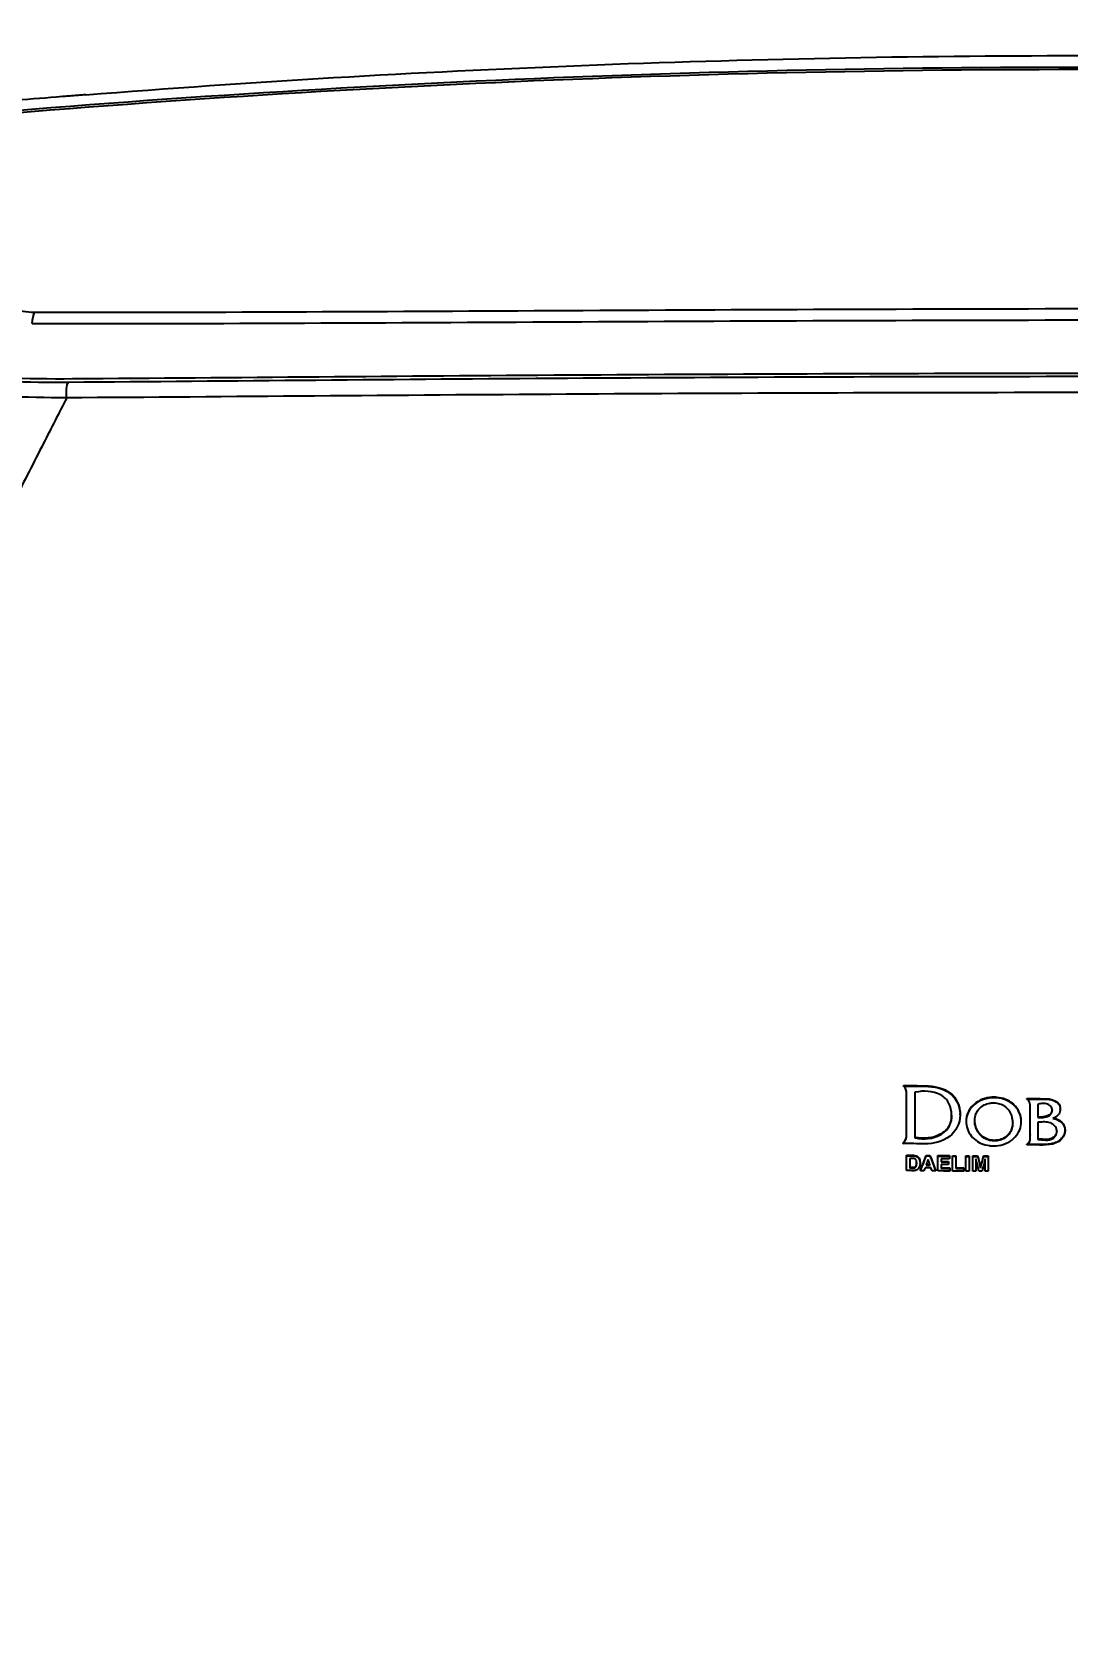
# Model space of a CAD drawing. Header units: millimetres. Extents: x 28 to 3046, y 8 to 3716.
# Drawn here: x 1030 to 1162.8, y 1173.6 to 1379.2 of the extents above; entities that cross this region are included whole.
import ezdxf

# ---------------------------------------------------------------- set-up
doc = ezdxf.new("R2010")
doc.units = ezdxf.units.MM
doc.layers.get('Defpoints').update_dxf_attribs({"linetype": 'CONTINUOUS'})
doc.layers.add('1LINE', color=7, linetype='CONTINUOUS')
doc.styles.add('Annotative', font='malgun.ttf')
doc.dimstyles.new('WOO', dxfattribs={"dimtxt": 20, "dimasz": 2, "dimexe": 1.25, "dimexo": 0.3, "dimgap": 1, "dimtad": 1, "dimdec": 1, "dimzin": 1, "dimdsep": 46, "dimtxsty": 'Annotative', "dimcen": 0, "dimclrd": 1, "dimclre": 1, "dimclrt": 2, "dimadec": 0, "dimazin": 0, "dimtfac": 1, "dimtdec": 1, "dimtofl": 0, "dimtmove": 0, "dimatfit": 3, "dimfxl": 0, "dimarcsym": 0})

# ---------------------------------------------------------------- blocks, each defined once
blk = doc.blocks.new('*D8')
at = {"layer": '1LINE', "color": 1, "lineweight": -2}
for p, q in [((895.29, 1316.34), (895.29, 1490.4)), ((897.29, 1489.15), (1361.9, 1489.15)), ((1363.9, 1161.27), (1363.9, 1490.4))]:
    blk.add_line(p, q, dxfattribs=at)
at = {"layer": '1LINE', "color": 1}
for points in [[(897.29, 1489.49), (897.29, 1488.82), (895.29, 1489.15)], [(1361.9, 1489.49), (1361.9, 1488.82), (1363.9, 1489.15)]]:
    blk.add_solid(points, dxfattribs=at)
at = {"layer": 'Defpoints', "color": 0}
for p in [(1363.9, 1489.15), (895.29, 1316.04), (1363.9, 1160.97)]:
    blk.add_point(p, dxfattribs=at)
at = {"layer": '1LINE', "color": 2, "insert": (1150.65, 1500.49), "char_height": 20, "attachment_point": 5, "style": 'Annotative'}
blk.add_mtext('468', dxfattribs=at)
blk = doc.blocks.new('*D9')
at = {"layer": '1LINE', "color": 1, "lineweight": -2}
for p, q in [((963.91, 1135.58), (963.91, 1435.87)), ((1363.9, 1161.27), (1363.9, 1435.87)), ((965.91, 1434.62), (1361.9, 1434.62))]:
    blk.add_line(p, q, dxfattribs=at)
at = {"layer": '1LINE', "color": 1}
for points in [[(965.91, 1434.96), (965.91, 1434.29), (963.91, 1434.62)], [(1361.9, 1434.96), (1361.9, 1434.29), (1363.9, 1434.62)]]:
    blk.add_solid(points, dxfattribs=at)
at = {"layer": 'Defpoints', "color": 0}
for p in [(1363.9, 1434.62), (1363.9, 1160.97), (963.91, 1135.28)]:
    blk.add_point(p, dxfattribs=at)
at = {"layer": '1LINE', "color": 2, "insert": (1160.69, 1445.96), "char_height": 20, "attachment_point": 5, "style": 'Annotative'}
blk.add_mtext('400', dxfattribs=at)

msp = doc.modelspace()

# ---------------------------------------------------------------- linework, layer by layer
at = {"layer": '1LINE', "linetype": 'Continuous'}
for p, q in [((1141.71, 1244.16), (1141.71, 1244.09)), ((1144.5, 1244.12), (1144.5, 1244.05)), ((1153.36, 1242.64), (1153.36, 1242.57)), ((1157.52, 1242.47), (1157.52, 1242.4)), ((1157.52, 1242.44), (1157.52, 1242.38)), ((1159.8, 1242.46), (1159.8, 1242.4)), ((1159.24, 1240.1), (1159.24, 1240.03)), ((1149.75, 1239.58), (1149.75, 1239.51)), ((1156.81, 1239.52), (1156.81, 1239.59)), ((1157.94, 1237.86), (1157.94, 1237.79)), ((1141.64, 1236.78), (1141.64, 1236.72)), ((1143.24, 1237.5), (1143.24, 1237.43)), ((1153.31, 1237.05), (1153.31, 1237.12)), ((1157.52, 1236.62), (1157.52, 1236.56)), ((1157.52, 1236.6), (1157.52, 1236.53)), ((1159.76, 1237.23), (1159.76, 1237.17)), ((1142.1, 1235.22), (1142.1, 1235.15)), ((1142.91, 1233.63), (1142.91, 1233.56)), ((1142.99, 1235.21), (1142.99, 1235.14)), ((1144.63, 1235.19), (1144.63, 1235.12)), ((1145.11, 1235.18), (1145.11, 1235.11)), ((1146.11, 1235.17), (1146.11, 1235.1)), ((1147.5, 1234.42), (1147.5, 1234.35)), ((1147.59, 1235.16), (1147.59, 1235.09)), ((1147.64, 1233.59), (1147.64, 1233.52)), ((1148, 1235.15), (1148, 1235.09)), ((1148.43, 1235.15), (1148.43, 1235.08)), ((1149.45, 1233.58), (1149.45, 1233.51)), ((1149.71, 1235.14), (1149.71, 1235.07)), ((1150.13, 1235.14), (1150.13, 1235.07)), ((1150.6, 1235.07), (1150.6, 1235.15)), ((1151.22, 1235.07), (1151.22, 1235.14)), ((1151.59, 1233.57), (1151.6, 1233.64)), ((1151.97, 1235.07), (1151.97, 1235.14)), ((1152.58, 1235.06), (1152.58, 1235.14)), ((1142.1, 1233.31), (1142.1, 1233.24)), ((1143.89, 1233.29), (1143.89, 1233.22)), ((1145.84, 1233.27), (1145.84, 1233.2)), ((1146.11, 1233.26), (1146.11, 1233.2)), ((1148, 1233.25), (1148, 1233.18)), ((1149.71, 1233.23), (1149.71, 1233.16)), ((1151, 1233.17), (1151, 1233.24)), ((1152.58, 1233.16), (1152.58, 1233.23))]:
    msp.add_line(p, q, dxfattribs=at)
for points, degree in [([(1164.11, 1376.13), (1121.66, 1376.13), (1079.22, 1374.45), (1036.9, 1371.11)], 3), ([(1005.19, 1366.83), (1057.79, 1371.87), (1110.93, 1374.42), (1164.11, 1374.42)], 3), ([(1164.11, 1374.66), (1110.96, 1374.66), (1057.85, 1372.12), (1005.27, 1367.1)], 3), ([(1036.9, 1371.11), (1036.9, 1371.12), (1036.9, 1371.13), (1036.9, 1371.14)], 3), ([(1030.02, 1341.84), (1030.06, 1342.45), (1030.19, 1342.98), (1030.35, 1343.25)], 3), ([(1035.2, 1334.72), (1029.32, 1334.68), (1023.7, 1334.89), (1018.36, 1335.39)], 3), ([(1034.46, 1332.3), (1034.35, 1333.02), (1034.45, 1334), (1034.67, 1334.32)], 3), ([(1141.71, 1244.16), (1142.64, 1244.14), (1143.57, 1244.13), (1144.5, 1244.12)], 3), ([(1141.71, 1244.09), (1142.64, 1244.08), (1143.57, 1244.06), (1144.5, 1244.05)], 3), ([(1142.1, 1238.29), (1142.1, 1239.77), (1142.1, 1241.25), (1142.1, 1242.72)], 3), ([(1142.1, 1238.22), (1142.1, 1239.7), (1142.1, 1241.18), (1142.1, 1242.66)], 3), ([(1143.23, 1243.29), (1143.22, 1243.29), (1143.2, 1243.29), (1143.18, 1243.28)], 3), ([(1143.18, 1243.28), (1143.18, 1241.34), (1143.18, 1239.39), (1143.18, 1237.44)], 3), ([(1157.52, 1242.47), (1158.28, 1242.47), (1159.04, 1242.47), (1159.8, 1242.46)], 3), ([(1157.52, 1242.44), (1157.52, 1242.45), (1157.52, 1242.46), (1157.52, 1242.47)], 3), ([(1157.52, 1242.38), (1157.52, 1242.38), (1157.52, 1242.39), (1157.52, 1242.4)], 3), ([(1157.52, 1242.4), (1158.28, 1242.4), (1159.04, 1242.4), (1159.8, 1242.4)], 3), ([(1159.57, 1241.84), (1159.36, 1241.82), (1159.14, 1241.8), (1158.93, 1241.78)], 3), ([(1148.98, 1240.38), (1148.98, 1240.57)], 1), ([(1157.94, 1237.86), (1157.94, 1238.98), (1157.94, 1240.1), (1157.94, 1241.22)], 3), ([(1157.94, 1237.79), (1157.94, 1238.91), (1157.94, 1240.03), (1157.94, 1241.15)], 3), ([(1158.93, 1241.78), (1158.93, 1241.2), (1158.93, 1240.62), (1158.93, 1240.03)], 3), ([(1159.24, 1240.1), (1159.14, 1240.1), (1159.03, 1240.1), (1158.93, 1240.1)], 3), ([(1158.93, 1240.03), (1159.03, 1240.03), (1159.14, 1240.03), (1159.24, 1240.03)], 3), ([(1161.81, 1241.08), (1161.81, 1241.18)], 1), ([(1142.1, 1238.22), (1142.1, 1238.24), (1142.1, 1238.27), (1142.1, 1238.29)], 3), ([(1159.6, 1239.48), (1159.38, 1239.47), (1159.15, 1239.46), (1158.93, 1239.44)], 3), ([(1158.93, 1239.44), (1158.93, 1238.71), (1158.93, 1237.97), (1158.93, 1237.24)], 3), ([(1144.44, 1236.68), (1143.5, 1236.69), (1142.57, 1236.7), (1141.64, 1236.72)], 3), ([(1143.24, 1237.5), (1143.22, 1237.5), (1143.2, 1237.5), (1143.18, 1237.51)], 3), ([(1143.18, 1237.44), (1143.2, 1237.43), (1143.22, 1237.43), (1143.24, 1237.43)], 3), ([(1157.52, 1236.6), (1157.52, 1236.61), (1157.52, 1236.61), (1157.52, 1236.62)], 3), ([(1159.15, 1236.59), (1158.61, 1236.59), (1158.06, 1236.59), (1157.52, 1236.6)], 3), ([(1157.52, 1236.53), (1157.52, 1236.54), (1157.52, 1236.55), (1157.52, 1236.56)], 3), ([(1159.15, 1236.52), (1158.61, 1236.53), (1158.06, 1236.53), (1157.52, 1236.53)], 3), ([(1159.76, 1237.23), (1159.48, 1237.26), (1159.21, 1237.28), (1158.93, 1237.31)], 3), ([(1158.93, 1237.24), (1159.21, 1237.21), (1159.48, 1237.19), (1159.76, 1237.17)], 3), ([(1142.1, 1235.22), (1142.4, 1235.21), (1142.69, 1235.21), (1142.99, 1235.21)], 3), ([(1142.1, 1233.31), (1142.1, 1233.94), (1142.1, 1234.58), (1142.1, 1235.22)], 3), ([(1142.1, 1233.24), (1142.1, 1233.88), (1142.1, 1234.51), (1142.1, 1235.15)], 3), ([(1142.1, 1235.15), (1142.4, 1235.14), (1142.69, 1235.14), (1142.99, 1235.14)], 3), ([(1142.91, 1234.81), (1142.78, 1234.81), (1142.65, 1234.81), (1142.52, 1234.81)], 3), ([(1142.52, 1234.81), (1142.52, 1234.4), (1142.52, 1233.98), (1142.52, 1233.56)], 3), ([(1142.91, 1233.63), (1142.78, 1233.63), (1142.65, 1233.63), (1142.52, 1233.63)], 3), ([(1143.83, 1234.31), (1143.83, 1234.36), (1143.83, 1234.41)], 2), ([(1143.89, 1233.29), (1144.14, 1233.92), (1144.38, 1234.55), (1144.63, 1235.19)], 3), ([(1143.89, 1233.22), (1144.14, 1233.85), (1144.38, 1234.49), (1144.63, 1235.12)], 3), ([(1144.48, 1233.61), (1144.44, 1233.48), (1144.39, 1233.34), (1144.34, 1233.21)], 3), ([(1145.24, 1233.6), (1144.98, 1233.6), (1144.73, 1233.6), (1144.48, 1233.61)], 3), ([(1144.86, 1234.68), (1144.78, 1234.43), (1144.69, 1234.18), (1144.6, 1233.93)], 3), ([(1144.6, 1233.93), (1144.77, 1233.93), (1144.95, 1233.93), (1145.12, 1233.93)], 3), ([(1145.1, 1234), (1144.94, 1234), (1144.78, 1234), (1144.62, 1234)], 3), ([(1144.63, 1235.19), (1144.79, 1235.19), (1144.95, 1235.18), (1145.11, 1235.18)], 3), ([(1144.63, 1235.12), (1144.79, 1235.12), (1144.95, 1235.12), (1145.11, 1235.11)], 3), ([(1145.12, 1233.93), (1145.04, 1234.18), (1144.95, 1234.43), (1144.86, 1234.68)], 3), ([(1145.11, 1235.18), (1145.35, 1234.54), (1145.59, 1233.91), (1145.84, 1233.27)], 3), ([(1145.11, 1235.11), (1145.35, 1234.48), (1145.59, 1233.84), (1145.84, 1233.2)], 3), ([(1145.37, 1233.2), (1145.33, 1233.33), (1145.28, 1233.47), (1145.24, 1233.6)], 3), ([(1146.11, 1235.17), (1146.6, 1235.17), (1147.1, 1235.16), (1147.59, 1235.16)], 3), ([(1146.11, 1233.26), (1146.11, 1233.9), (1146.11, 1234.54), (1146.11, 1235.17)], 3), ([(1146.11, 1235.1), (1146.6, 1235.1), (1147.1, 1235.09), (1147.59, 1235.09)], 3), ([(1146.11, 1233.2), (1146.11, 1233.83), (1146.11, 1234.47), (1146.11, 1235.1)], 3), ([(1147.59, 1234.75), (1147.24, 1234.75), (1146.88, 1234.76), (1146.53, 1234.76)], 3), ([(1146.53, 1234.76), (1146.53, 1234.63), (1146.53, 1234.49), (1146.53, 1234.36)], 3), ([(1146.53, 1234.43), (1146.85, 1234.42), (1147.18, 1234.42), (1147.5, 1234.42)], 3), ([(1146.53, 1234.36), (1146.85, 1234.36), (1147.18, 1234.35), (1147.5, 1234.35)], 3), ([(1147.5, 1234.02), (1147.18, 1234.02), (1146.85, 1234.03), (1146.53, 1234.03)], 3), ([(1146.53, 1234.03), (1146.53, 1233.86), (1146.53, 1233.7), (1146.53, 1233.53)], 3), ([(1146.53, 1233.6), (1146.9, 1233.6), (1147.27, 1233.6), (1147.64, 1233.59)], 3), ([(1147.5, 1234.35), (1147.5, 1234.24), (1147.5, 1234.13), (1147.5, 1234.02)], 3), ([(1147.59, 1235.09), (1147.59, 1234.98), (1147.59, 1234.86), (1147.59, 1234.75)], 3), ([(1148, 1235.15), (1148.15, 1235.15), (1148.29, 1235.15), (1148.43, 1235.15)], 3), ([(1148, 1233.25), (1148, 1233.88), (1148, 1234.52), (1148, 1235.15)], 3), ([(1148, 1235.09), (1148.15, 1235.08), (1148.29, 1235.08), (1148.43, 1235.08)], 3), ([(1148, 1233.18), (1148, 1233.81), (1148, 1234.45), (1148, 1235.09)], 3), ([(1148.43, 1235.08), (1148.43, 1234.56), (1148.43, 1234.04), (1148.43, 1233.52)], 3), ([(1148.43, 1233.59), (1148.77, 1233.58), (1149.11, 1233.58), (1149.45, 1233.58)], 3), ([(1149.71, 1235.14), (1149.85, 1235.14), (1149.99, 1235.14), (1150.13, 1235.14)], 3), ([(1149.71, 1233.23), (1149.71, 1233.87), (1149.71, 1234.51), (1149.71, 1235.14)], 3), ([(1149.71, 1235.07), (1149.85, 1235.07), (1149.99, 1235.07), (1150.13, 1235.07)], 3), ([(1149.71, 1233.16), (1149.71, 1233.8), (1149.71, 1234.44), (1149.71, 1235.07)], 3), ([(1150.13, 1235.07), (1150.13, 1234.43), (1150.13, 1233.8), (1150.13, 1233.16)], 3), ([(1150.6, 1235.15), (1150.81, 1235.15), (1151.02, 1235.15), (1151.22, 1235.14)], 3), ([(1150.6, 1235.07), (1150.81, 1235.07), (1151.01, 1235.07), (1151.22, 1235.07)], 3), ([(1150.61, 1233.17), (1150.61, 1233.8), (1150.6, 1234.44), (1150.6, 1235.07)], 3), ([(1151.38, 1233.16), (1151.25, 1233.7), (1151.12, 1234.23), (1150.99, 1234.77)], 3), ([(1150.99, 1234.77), (1150.99, 1234.23), (1150.99, 1233.7), (1151, 1233.17)], 3), ([(1150.99, 1234.76), (1150.99, 1234.25), (1151, 1233.75), (1151, 1233.24)], 3), ([(1151.22, 1235.14), (1151.35, 1234.64), (1151.47, 1234.14), (1151.6, 1233.64)], 3), ([(1151.22, 1235.07), (1151.35, 1234.57), (1151.47, 1234.07), (1151.59, 1233.57)], 3), ([(1151.59, 1233.57), (1151.72, 1234.07), (1151.84, 1234.57), (1151.97, 1235.07)], 3), ([(1151.6, 1233.64), (1151.72, 1234.14), (1151.85, 1234.64), (1151.97, 1235.14)], 3), ([(1152.19, 1234.76), (1152.06, 1234.23), (1151.93, 1233.69), (1151.8, 1233.16)], 3), ([(1151.97, 1235.14), (1152.17, 1235.14), (1152.38, 1235.14), (1152.58, 1235.14)], 3), ([(1151.97, 1235.07), (1152.17, 1235.07), (1152.38, 1235.06), (1152.58, 1235.06)], 3), ([(1152.2, 1233.16), (1152.19, 1233.69), (1152.19, 1234.23), (1152.19, 1234.76)], 3), ([(1152.58, 1235.14), (1152.58, 1234.5), (1152.58, 1233.87), (1152.58, 1233.23)], 3), ([(1152.58, 1235.06), (1152.58, 1234.43), (1152.58, 1233.79), (1152.58, 1233.16)], 3), ([(1142.99, 1233.23), (1142.69, 1233.23), (1142.4, 1233.24), (1142.1, 1233.24)], 3), ([(1142.52, 1233.56), (1142.65, 1233.56), (1142.78, 1233.56), (1142.91, 1233.56)], 3), ([(1144.34, 1233.21), (1144.19, 1233.21), (1144.04, 1233.22), (1143.89, 1233.22)], 3), ([(1145.84, 1233.2), (1145.68, 1233.2), (1145.53, 1233.2), (1145.37, 1233.2)], 3), ([(1147.64, 1233.18), (1147.13, 1233.19), (1146.62, 1233.19), (1146.11, 1233.2)], 3), ([(1146.53, 1233.53), (1146.9, 1233.53), (1147.27, 1233.53), (1147.64, 1233.52)], 3), ([(1147.64, 1233.52), (1147.64, 1233.41), (1147.64, 1233.3), (1147.64, 1233.18)], 3), ([(1149.45, 1233.17), (1148.97, 1233.17), (1148.49, 1233.17), (1148, 1233.18)], 3), ([(1148.43, 1233.52), (1148.77, 1233.51), (1149.11, 1233.51), (1149.45, 1233.51)], 3), ([(1149.45, 1233.51), (1149.45, 1233.39), (1149.45, 1233.28), (1149.45, 1233.17)], 3), ([(1150.13, 1233.16), (1149.99, 1233.16), (1149.85, 1233.16), (1149.71, 1233.16)], 3), ([(1151, 1233.17), (1150.87, 1233.17), (1150.74, 1233.17), (1150.61, 1233.17)], 3), ([(1151.8, 1233.16), (1151.66, 1233.16), (1151.52, 1233.16), (1151.38, 1233.16)], 3), ([(1152.58, 1233.16), (1152.45, 1233.16), (1152.32, 1233.16), (1152.2, 1233.16)], 3)]:
    msp.add_open_spline(points, degree=degree, dxfattribs=at)
for points, knots in [([(1033.9, 1370.91), (1031.93, 1370.76), (1029.97, 1370.59), (1024.58, 1370.14), (1021.14, 1369.84), (1017.05, 1369.46), (1016.38, 1369.4), (1013.13, 1369.1), (1010.53, 1368.86), (1007.28, 1368.54), (1006.62, 1368.48), (1005.53, 1368.37), (1005.11, 1368.33), (1004.69, 1368.29)], [0, 0, 0, 0, 0.201423, 0.201423, 0.553955, 0.553955, 0.622158, 0.622158, 0.888489, 0.888489, 0.956692, 0.956692, 1, 1, 1, 1]), ([(1036.9, 1371.14), (1036.9, 1371.14), (1036.89, 1371.14), (1036.84, 1371.14), (1036.74, 1371.13), (1036.51, 1371.12), (1036.4, 1371.11), (1036.07, 1371.08), (1035.81, 1371.06), (1035.25, 1371.02), (1034.93, 1371), (1034.37, 1370.95), (1034.13, 1370.93), (1033.9, 1370.91)], [0, 0, 0, 0, 0.071659, 0.071659, 0.285794, 0.285794, 0.41766, 0.41766, 0.632946, 0.632946, 0.848239, 0.848239, 1, 1, 1, 1]), ([(1164.12, 852.57), (1160.31, 852.64), (1152.95, 852.77), (1142.35, 853.9), (1130.63, 855.85), (1117.04, 859.26), (1101.25, 864.91), (1083.35, 873.61), (1068.59, 883.66), (1056.99, 893.58), (1046.66, 903.37), (1030.97, 920.4), (1015.73, 941.4), (1003.23, 962.99), (994.67, 980.27), (987.52, 997.42), (982.41, 1011.98), (978.94, 1023.19), (976.48, 1031.99), (974.18, 1041.14), (970.17, 1059.47), (967.52, 1078.27), (966.04, 1096.85), (965.31, 1109.28), (964.85, 1124.89), (964.86, 1143.66), (965.29, 1163.06), (965.94, 1181.75), (967.01, 1206.65), (968.94, 1237.13), (972.07, 1267.89), (975.44, 1292.31), (978.44, 1310.7), (981.27, 1325.91), (983.56, 1337.36), (984.69, 1342.7), (985.19, 1345.07)], [0, 0, 0, 0, 0.018946, 0.036614, 0.053001, 0.078065, 0.106249, 0.136388, 0.176904, 0.194704, 0.212376, 0.247738, 0.30991, 0.340983, 0.371843, 0.405858, 0.433404, 0.448643, 0.464291, 0.478876, 0.49559, 0.55773, 0.57326, 0.588809, 0.62002, 0.651428, 0.682817, 0.717371, 0.745505, 0.808517, 0.872207, 0.904588, 0.937476, 0.970643, 0.986922, 1, 1, 1, 1]), ([(988.17, 1345.15), (989.95, 1343.1), (992.44, 1341.4), (998.67, 1338.55), (1002.37, 1337.44), (1010.54, 1335.74), (1015.06, 1335.16), (1024.5, 1334.43), (1029.5, 1334.28), (1034.67, 1334.32)], [0, 0, 0, 0, 0.25, 0.25, 0.5, 0.5, 0.75, 0.75, 1, 1, 1, 1]), ([(1030.35, 1343.25), (1029.3, 1343.25), (1028.4, 1343.42), (1027, 1343.97), (1026.51, 1344.34), (1026.42, 1344.79)], [0, 0, 0, 0, 0.5, 0.5, 1, 1, 1, 1]), ([(1034.46, 1332.3), (1029.18, 1332.31), (1024.06, 1332.52), (1014.41, 1333.37), (1009.8, 1334.03), (1001.47, 1335.86), (997.71, 1337.05), (991.36, 1340.03), (988.83, 1341.79), (987.02, 1343.89)], [0, 0, 0, 0, 0.25, 0.25, 0.5, 0.5, 0.75, 0.75, 1, 1, 1, 1]), ([(1164.11, 1343.7), (1141.46, 1343.67), (1118.86, 1343.57), (1074.08, 1343.34), (1051.98, 1343.2), (1030.35, 1343.25)], [0, 0, 0, 0, 0.5, 0.5, 1, 1, 1, 1]), ([(1030.02, 1341.84), (1051.7, 1341.79), (1073.84, 1341.93), (1118.74, 1342.16), (1141.4, 1342.26), (1164.11, 1342.29)], [0, 0, 0, 0, 0.5, 0.5, 1, 1, 1, 1]), ([(980.34, 1334.92), (976.31, 1311.75), (973.07, 1288.28), (968.21, 1240.75), (966.55, 1216.71), (964.94, 1180.4), (964.5, 1168.27), (963.91, 1143.94), (963.78, 1131.75), (964.31, 1107.31), (964.97, 1095.07), (967.48, 1070.55), (969.32, 1058.32), (976.91, 1022), (984.73, 998.28), (1000.47, 964.88), (1006.4, 954.07), (1019.8, 933.18), (1027.15, 923.27), (1039.18, 909.3), (1043.35, 904.79), (1052.05, 896.07), (1056.56, 891.86), (1070.86, 879.88), (1081.31, 873.02), (1103.67, 862.07), (1115.5, 857.91), (1139.46, 852.4), (1151.67, 851.01), (1164.12, 851.02)], [0, 0, 0, 0, 0.125, 0.125, 0.25, 0.25, 0.3125, 0.3125, 0.375, 0.375, 0.4375, 0.4375, 0.5, 0.5, 0.625, 0.625, 0.6875, 0.6875, 0.75, 0.75, 0.78125, 0.78125, 0.8125, 0.8125, 0.875, 0.875, 0.9375, 0.9375, 1, 1, 1, 1]), ([(1034.67, 1334.32), (1055.65, 1334.48), (1076.97, 1334.7), (1120.3, 1334.97), (1142.18, 1335.06), (1164.12, 1335.06)], [0, 0, 0, 0, 0.5, 0.5, 1, 1, 1, 1]), ([(1164.12, 1335.42), (1142.27, 1335.42), (1120.48, 1335.34), (1077.33, 1335.07), (1056.1, 1334.86), (1035.2, 1334.72)], [0, 0, 0, 0, 0.5, 0.5, 1, 1, 1, 1]), ([(1034.46, 1332.3), (1033.47, 1330.37), (1031.24, 1326.01), (1026.5, 1316.7), (1017.91, 1299.3), (1006.68, 1273.71), (995.18, 1241.63), (985.9, 1208.11), (979, 1172.97), (973.96, 1136.67), (972.69, 1105.55), (974.63, 1080.66), (976.99, 1062.07), (980.48, 1043.54), (985.14, 1025.14), (990.73, 1007.06), (999.69, 983.25), (1013.49, 954.86), (1031.16, 928.6), (1045.31, 911.92), (1054.03, 902.81), (1063.07, 893.97), (1075.17, 883.81), (1091.14, 873.6), (1105.43, 866.84), (1117.33, 862.47), (1127.48, 859.41), (1138.83, 856.86), (1151.41, 855.02), (1159.87, 854.66), (1164.12, 854.47)], [0, 0, 0, 0, 0.012507, 0.028169, 0.059983, 0.123214, 0.185248, 0.247141, 0.309619, 0.372607, 0.435239, 0.466362, 0.497482, 0.528744, 0.560227, 0.591849, 0.622902, 0.686811, 0.748464, 0.7798, 0.795457, 0.811186, 0.842678, 0.873857, 0.905195, 0.921072, 0.936872, 0.957903, 0.978899, 1, 1, 1, 1]), ([(1164.12, 1332.97), (1142.14, 1332.97), (1120.23, 1332.89), (1076.83, 1332.63), (1055.48, 1332.43), (1034.46, 1332.3)], [0, 0, 0, 0, 0.5, 0.5, 1, 1, 1, 1]), ([(1142.1, 1242.66), (1142.1, 1242.84), (1142.11, 1243.03), (1142.08, 1243.41), (1142.05, 1243.6), (1141.94, 1243.85), (1141.89, 1243.92), (1141.8, 1244.02), (1141.75, 1244.06), (1141.71, 1244.09)], [0, 0, 0, 0, 0.3674, 0.3674, 0.741569, 0.741569, 0.896601, 0.896601, 1, 1, 1, 1]), ([(1144.5, 1244.05), (1145.63, 1244.04), (1146.78, 1243.8), (1148.56, 1242.47), (1148.99, 1241.4), (1148.96, 1239.31), (1148.47, 1238.28), (1146.72, 1236.95), (1145.57, 1236.67), (1144.44, 1236.68)], [0, 0, 0, 0, 0.25, 0.25, 0.5, 0.5, 0.75, 0.75, 1, 1, 1, 1]), ([(1144.5, 1244.12), (1145.63, 1244.11), (1146.78, 1243.87), (1148.54, 1242.55), (1148.97, 1241.51), (1148.98, 1240.5)], [0, 0, 0, 0, 0.505876, 0.505876, 1, 1, 1, 1]), ([(1143.24, 1237.43), (1144.32, 1237.21), (1145.48, 1237.32), (1146.9, 1238.07), (1147.31, 1238.45), (1147.8, 1239.35), (1147.89, 1239.86), (1147.87, 1240.88), (1147.78, 1241.39), (1147.31, 1242.32), (1146.92, 1242.71), (1145.47, 1243.48), (1144.31, 1243.51), (1143.23, 1243.29)], [0, 0, 0, 0, 0.25, 0.25, 0.375, 0.375, 0.5, 0.5, 0.625, 0.625, 0.75, 0.75, 1, 1, 1, 1]), ([(1153.36, 1242.57), (1152.94, 1242.58), (1152.52, 1242.53), (1151.73, 1242.3), (1151.35, 1242.12), (1150.71, 1241.66), (1150.44, 1241.38), (1150.03, 1240.77), (1149.88, 1240.44), (1149.74, 1239.76), (1149.73, 1239.42), (1149.83, 1238.76), (1149.94, 1238.43), (1150.27, 1237.82), (1150.5, 1237.54), (1151.03, 1237.07), (1151.34, 1236.88), (1152.01, 1236.59), (1152.37, 1236.49), (1152.92, 1236.42), (1153.09, 1236.41), (1153.26, 1236.4)], [0, 0, 0, 0, 0.115378, 0.115378, 0.231104, 0.231104, 0.341418, 0.341418, 0.44667, 0.44667, 0.546926, 0.546926, 0.646641, 0.646641, 0.748851, 0.748851, 0.84894, 0.84894, 0.952649, 0.952649, 1, 1, 1, 1]), ([(1153.36, 1242.64), (1152.94, 1242.65), (1152.52, 1242.6), (1151.73, 1242.37), (1151.35, 1242.19), (1150.71, 1241.73), (1150.44, 1241.45), (1150.03, 1240.84), (1149.88, 1240.51), (1149.77, 1239.97), (1149.75, 1239.78), (1149.75, 1239.59)], [0, 0, 0, 0, 0.22908, 0.22908, 0.458849, 0.458849, 0.677875, 0.677875, 0.886849, 0.886849, 1, 1, 1, 1]), ([(1153.31, 1237.05), (1153.06, 1237.05), (1152.8, 1237.09), (1152.32, 1237.25), (1152.09, 1237.37), (1151.69, 1237.66), (1151.51, 1237.84), (1151.21, 1238.25), (1151.08, 1238.5), (1150.89, 1239.05), (1150.84, 1239.35), (1150.85, 1239.97), (1150.91, 1240.29), (1151.13, 1240.81), (1151.27, 1241.02), (1151.61, 1241.38), (1151.82, 1241.54), (1152.26, 1241.77), (1152.5, 1241.84), (1152.92, 1241.92), (1153.11, 1241.93), (1153.29, 1241.93)], [0, 0, 0, 0, 0.095315, 0.095315, 0.190864, 0.190864, 0.285274, 0.285274, 0.393687, 0.393687, 0.515199, 0.515199, 0.643675, 0.643675, 0.740954, 0.740954, 0.838742, 0.838742, 0.931366, 0.931366, 1, 1, 1, 1]), ([(1153.26, 1236.4), (1153.68, 1236.4), (1154.11, 1236.47), (1154.9, 1236.72), (1155.29, 1236.91), (1155.92, 1237.4), (1156.18, 1237.69), (1156.56, 1238.31), (1156.69, 1238.65), (1156.82, 1239.32), (1156.82, 1239.68), (1156.7, 1240.35), (1156.57, 1240.68), (1156.22, 1241.26), (1155.99, 1241.53), (1155.45, 1241.98), (1155.13, 1242.17), (1154.45, 1242.44), (1154.08, 1242.53), (1153.59, 1242.57), (1153.47, 1242.57), (1153.36, 1242.57)], [0, 0, 0, 0, 0.11815, 0.11815, 0.236578, 0.236578, 0.348788, 0.348788, 0.453288, 0.453288, 0.557651, 0.557651, 0.659437, 0.659437, 0.760644, 0.760644, 0.863014, 0.863014, 0.967801, 0.967801, 1, 1, 1, 1]), ([(1153.29, 1241.93), (1153.54, 1241.93), (1153.8, 1241.89), (1154.28, 1241.74), (1154.5, 1241.62), (1154.89, 1241.33), (1155.06, 1241.16), (1155.35, 1240.76), (1155.47, 1240.53), (1155.65, 1240), (1155.7, 1239.7), (1155.71, 1239.06), (1155.65, 1238.72), (1155.44, 1238.18), (1155.31, 1237.97), (1154.98, 1237.61), (1154.77, 1237.45), (1154.34, 1237.22), (1154.11, 1237.14), (1153.68, 1237.06), (1153.5, 1237.05), (1153.31, 1237.05)], [0, 0, 0, 0, 0.095016, 0.095016, 0.190531, 0.190531, 0.281745, 0.281745, 0.385332, 0.385332, 0.506884, 0.506884, 0.644648, 0.644648, 0.741284, 0.741284, 0.838443, 0.838443, 0.930309, 0.930309, 1, 1, 1, 1]), ([(1156.81, 1239.58), (1156.81, 1239.75), (1156.79, 1239.92), (1156.7, 1240.42), (1156.57, 1240.75), (1156.22, 1241.33), (1155.99, 1241.6), (1155.45, 1242.05), (1155.13, 1242.24), (1154.45, 1242.51), (1154.08, 1242.59), (1153.59, 1242.64), (1153.47, 1242.64), (1153.36, 1242.64)], [0, 0, 0, 0, 0.103504, 0.103504, 0.309792, 0.309792, 0.514904, 0.514904, 0.722374, 0.722374, 0.934743, 0.934743, 1, 1, 1, 1]), ([(1157.94, 1241.15), (1157.94, 1241.33), (1157.95, 1241.5), (1157.93, 1241.79), (1157.91, 1241.9), (1157.85, 1242.07), (1157.82, 1242.14), (1157.74, 1242.24), (1157.7, 1242.28), (1157.61, 1242.34), (1157.57, 1242.36), (1157.52, 1242.38)], [0, 0, 0, 0, 0.385661, 0.385661, 0.629022, 0.629022, 0.778278, 0.778278, 0.902066, 0.902066, 1, 1, 1, 1]), ([(1159.24, 1240.03), (1159.51, 1240.03), (1159.77, 1240.06), (1160.13, 1240.17), (1160.25, 1240.22), (1160.45, 1240.34), (1160.54, 1240.41), (1160.67, 1240.57), (1160.71, 1240.65), (1160.76, 1240.8), (1160.77, 1240.89), (1160.76, 1241.06), (1160.75, 1241.16), (1160.68, 1241.34), (1160.62, 1241.43), (1160.49, 1241.57), (1160.42, 1241.63), (1160.24, 1241.74), (1160.14, 1241.78), (1159.92, 1241.84), (1159.79, 1241.85), (1159.63, 1241.85), (1159.6, 1241.85), (1159.57, 1241.84)], [0, 0, 0, 0, 0.210245, 0.210245, 0.306141, 0.306141, 0.403763, 0.403763, 0.474521, 0.474521, 0.544882, 0.544882, 0.625984, 0.625984, 0.711549, 0.711549, 0.789183, 0.789183, 0.874725, 0.874725, 0.975442, 0.975442, 1, 1, 1, 1]), ([(1159.8, 1242.46), (1160.19, 1242.46), (1160.58, 1242.42), (1161.08, 1242.23), (1161.22, 1242.16), (1161.47, 1241.98), (1161.57, 1241.87), (1161.72, 1241.64), (1161.77, 1241.51), (1161.82, 1241.27), (1161.82, 1241.14), (1161.81, 1241.02)], [0, 0, 0, 0, 0.401356, 0.401356, 0.561217, 0.561217, 0.723411, 0.723411, 0.867145, 0.867145, 1, 1, 1, 1]), ([(1159.8, 1242.4), (1160.19, 1242.39), (1160.58, 1242.35), (1161.08, 1242.16), (1161.22, 1242.09), (1161.47, 1241.91), (1161.57, 1241.8), (1161.72, 1241.57), (1161.77, 1241.44), (1161.82, 1241.2), (1161.82, 1241.07), (1161.79, 1240.83), (1161.76, 1240.71), (1161.64, 1240.5), (1161.56, 1240.4), (1161.34, 1240.19), (1161.19, 1240.1), (1160.97, 1239.99), (1160.91, 1239.96), (1160.85, 1239.94)], [0, 0, 0, 0, 0.263246, 0.263246, 0.368098, 0.368098, 0.474479, 0.474479, 0.568753, 0.568753, 0.657335, 0.657335, 0.744717, 0.744717, 0.832187, 0.832187, 0.956756, 0.956756, 1, 1, 1, 1]), ([(1147.88, 1240.36), (1147.88, 1239.88), (1147.79, 1239.4), (1147.31, 1238.52), (1146.91, 1238.15), (1145.48, 1237.39), (1144.32, 1237.28), (1143.24, 1237.5)], [0, 0, 0, 0, 0.238878, 0.238878, 0.492585, 0.492585, 1, 1, 1, 1]), ([(1160.85, 1240.01), (1161.11, 1239.96), (1161.36, 1239.87), (1161.75, 1239.66), (1161.91, 1239.54), (1162.17, 1239.27), (1162.27, 1239.1), (1162.39, 1238.78), (1162.42, 1238.62), (1162.42, 1238.28), (1162.39, 1238.11), (1162.28, 1237.78), (1162.19, 1237.63), (1161.96, 1237.34), (1161.81, 1237.2), (1161.46, 1236.95), (1161.25, 1236.84), (1160.69, 1236.66), (1160.33, 1236.61), (1159.7, 1236.59), (1159.42, 1236.59), (1159.15, 1236.59)], [0, 0, 0, 0, 0.114912, 0.114912, 0.201289, 0.201289, 0.28856, 0.28856, 0.364387, 0.364387, 0.446558, 0.446558, 0.527566, 0.527566, 0.61721, 0.61721, 0.721986, 0.721986, 0.880134, 0.880134, 1, 1, 1, 1]), ([(1160.85, 1239.94), (1161.41, 1239.83), (1161.96, 1239.54), (1162.5, 1238.62), (1162.47, 1238.02), (1161.9, 1237.11), (1161.39, 1236.79), (1160.3, 1236.51), (1159.72, 1236.52), (1159.15, 1236.52)], [0, 0, 0, 0, 0.25, 0.25, 0.5, 0.5, 0.75, 0.75, 1, 1, 1, 1]), ([(1160.76, 1241.03), (1160.76, 1241.02), (1160.76, 1241.02), (1160.76, 1240.91), (1160.74, 1240.81), (1160.66, 1240.63), (1160.61, 1240.56), (1160.46, 1240.41), (1160.37, 1240.35), (1160.11, 1240.22), (1159.93, 1240.17), (1159.58, 1240.11), (1159.41, 1240.1), (1159.24, 1240.1)], [0, 0, 0, 0, 0.007371, 0.007371, 0.168319, 0.168319, 0.312378, 0.312378, 0.480551, 0.480551, 0.753268, 0.753268, 1, 1, 1, 1]), ([(1141.64, 1236.78), (1141.74, 1236.86), (1141.83, 1236.96), (1141.97, 1237.17), (1142.02, 1237.28), (1142.12, 1237.69), (1142.1, 1237.99), (1142.1, 1238.29)], [0, 0, 0, 0, 0.22754, 0.22754, 0.455274, 0.455274, 1, 1, 1, 1]), ([(1141.64, 1236.72), (1141.74, 1236.79), (1141.83, 1236.89), (1141.97, 1237.1), (1142.02, 1237.22), (1142.12, 1237.62), (1142.1, 1237.93), (1142.1, 1238.22)], [0, 0, 0, 0, 0.22754, 0.22754, 0.455274, 0.455274, 1, 1, 1, 1]), ([(1153.31, 1237.12), (1153.06, 1237.12), (1152.8, 1237.16), (1152.32, 1237.32), (1152.09, 1237.44), (1151.69, 1237.73), (1151.51, 1237.91), (1151.21, 1238.32), (1151.08, 1238.57), (1150.89, 1239.1), (1150.85, 1239.4), (1150.85, 1239.68)], [0, 0, 0, 0, 0.186815, 0.186815, 0.374091, 0.374091, 0.559131, 0.559131, 0.77162, 0.77162, 1, 1, 1, 1]), ([(1155.71, 1239.43), (1155.71, 1239.11), (1155.65, 1238.78), (1155.44, 1238.25), (1155.31, 1238.04), (1154.98, 1237.67), (1154.77, 1237.52), (1154.34, 1237.29), (1154.11, 1237.21), (1153.68, 1237.13), (1153.5, 1237.12), (1153.31, 1237.12)], [0, 0, 0, 0, 0.271803, 0.271803, 0.469833, 0.469833, 0.668933, 0.668933, 0.857188, 0.857188, 1, 1, 1, 1]), ([(1157.52, 1236.56), (1157.58, 1236.57), (1157.63, 1236.6), (1157.72, 1236.68), (1157.76, 1236.72), (1157.84, 1236.84), (1157.87, 1236.92), (1157.93, 1237.13), (1157.94, 1237.26), (1157.95, 1237.52), (1157.94, 1237.65), (1157.94, 1237.79)], [0, 0, 0, 0, 0.122851, 0.122851, 0.24553, 0.24553, 0.429168, 0.429168, 0.711979, 0.711979, 1, 1, 1, 1]), ([(1159.76, 1237.17), (1159.95, 1237.15), (1160.13, 1237.15), (1160.47, 1237.21), (1160.62, 1237.26), (1160.87, 1237.38), (1160.98, 1237.45), (1161.15, 1237.63), (1161.22, 1237.73), (1161.31, 1237.94), (1161.34, 1238.05), (1161.36, 1238.29), (1161.35, 1238.42), (1161.3, 1238.65), (1161.25, 1238.76), (1161.12, 1238.96), (1161.03, 1239.05), (1160.81, 1239.22), (1160.67, 1239.3), (1160.3, 1239.43), (1160.07, 1239.47), (1159.76, 1239.48), (1159.68, 1239.48), (1159.6, 1239.48)], [0, 0, 0, 0, 0.116275, 0.116275, 0.216886, 0.216886, 0.297802, 0.297802, 0.379216, 0.379216, 0.454192, 0.454192, 0.541373, 0.541373, 0.620044, 0.620044, 0.698592, 0.698592, 0.803023, 0.803023, 0.949048, 0.949048, 1, 1, 1, 1]), ([(1161.35, 1238.36), (1161.35, 1238.35), (1161.35, 1238.34), (1161.35, 1238.19), (1161.33, 1238.06), (1161.24, 1237.83), (1161.18, 1237.73), (1161.02, 1237.56), (1160.93, 1237.49), (1160.7, 1237.36), (1160.55, 1237.3), (1160.19, 1237.22), (1159.98, 1237.21), (1159.76, 1237.23)], [0, 0, 0, 0, 0.015107, 0.015107, 0.202365, 0.202365, 0.358789, 0.358789, 0.514973, 0.514973, 0.719328, 0.719328, 1, 1, 1, 1]), ([(1157.52, 1236.62), (1157.58, 1236.64), (1157.63, 1236.67), (1157.72, 1236.74), (1157.76, 1236.79), (1157.84, 1236.91), (1157.87, 1236.99), (1157.93, 1237.2), (1157.94, 1237.33), (1157.94, 1237.46)], [0, 0, 0, 0, 0.172776, 0.172776, 0.34531, 0.34531, 0.603576, 0.603576, 1, 1, 1, 1]), ([(1142.91, 1233.56), (1142.97, 1233.56), (1143.02, 1233.56), (1143.12, 1233.59), (1143.16, 1233.61), (1143.23, 1233.66), (1143.26, 1233.69), (1143.32, 1233.78), (1143.34, 1233.84), (1143.39, 1234), (1143.4, 1234.12), (1143.4, 1234.33), (1143.39, 1234.43), (1143.35, 1234.56), (1143.33, 1234.6), (1143.29, 1234.67), (1143.27, 1234.69), (1143.22, 1234.73), (1143.2, 1234.75), (1143.12, 1234.79), (1143.06, 1234.8), (1142.98, 1234.81), (1142.95, 1234.81), (1142.91, 1234.81)], [0, 0, 0, 0, 0.086193, 0.086193, 0.15627, 0.15627, 0.22658, 0.22658, 0.328334, 0.328334, 0.523884, 0.523884, 0.689986, 0.689986, 0.759387, 0.759387, 0.812188, 0.812188, 0.864874, 0.864874, 0.948066, 0.948066, 1, 1, 1, 1]), ([(1143.4, 1234.29), (1143.4, 1234.18), (1143.39, 1234.07), (1143.34, 1233.91), (1143.33, 1233.86), (1143.28, 1233.78), (1143.25, 1233.75), (1143.19, 1233.7), (1143.15, 1233.67), (1143.07, 1233.64), (1143.03, 1233.63), (1142.96, 1233.63), (1142.94, 1233.63), (1142.91, 1233.63)], [0, 0, 0, 0, 0.367027, 0.367027, 0.532264, 0.532264, 0.664691, 0.664691, 0.797258, 0.797258, 0.929372, 0.929372, 1, 1, 1, 1]), ([(1142.99, 1235.21), (1143.12, 1235.2), (1143.25, 1235.19), (1143.44, 1235.11), (1143.5, 1235.07), (1143.62, 1234.97), (1143.67, 1234.9), (1143.76, 1234.75), (1143.79, 1234.66), (1143.82, 1234.52), (1143.83, 1234.45), (1143.83, 1234.39)], [0, 0, 0, 0, 0.29192, 0.29192, 0.449404, 0.449404, 0.643585, 0.643585, 0.845909, 0.845909, 1, 1, 1, 1]), ([(1142.99, 1235.14), (1143.12, 1235.13), (1143.25, 1235.12), (1143.44, 1235.04), (1143.5, 1235), (1143.62, 1234.9), (1143.67, 1234.83), (1143.76, 1234.68), (1143.79, 1234.59), (1143.84, 1234.35), (1143.85, 1234.18), (1143.81, 1233.88), (1143.76, 1233.75), (1143.66, 1233.55), (1143.62, 1233.48), (1143.5, 1233.37), (1143.43, 1233.32), (1143.28, 1233.26), (1143.21, 1233.25), (1143.08, 1233.23), (1143.04, 1233.23), (1142.99, 1233.23)], [0, 0, 0, 0, 0.13223, 0.13223, 0.203565, 0.203565, 0.291523, 0.291523, 0.383168, 0.383168, 0.559211, 0.559211, 0.707968, 0.707968, 0.791909, 0.791909, 0.877125, 0.877125, 0.951156, 0.951156, 1, 1, 1, 1])]:
    msp.add_open_spline(points, degree=3, knots=knots, dxfattribs=at)

# ---------------------------------------------------------------- dimensions: what is measured, and where the dimension line sits
at = {"layer": '1LINE'}
for base, p1, text, picture, middle in [((1363.9, 1489.15), (895.29, 1316.04), '468', '*D8', (1150.65, 1489.15)), ((1363.9, 1434.62), (963.91, 1135.28), '400', '*D9', (1160.69, 1434.62))]:
    dim = msp.add_linear_dim(base=base, p1=p1, p2=(1363.9, 1160.97), text=text, dimstyle='WOO', override={"dimdec": 0}, dxfattribs=at)
    dim.commit()
    dim.dimension.update_dxf_attribs({"geometry": picture, "text_midpoint": middle, "dimtype": 160})

doc.saveas('drawing.dxf')
